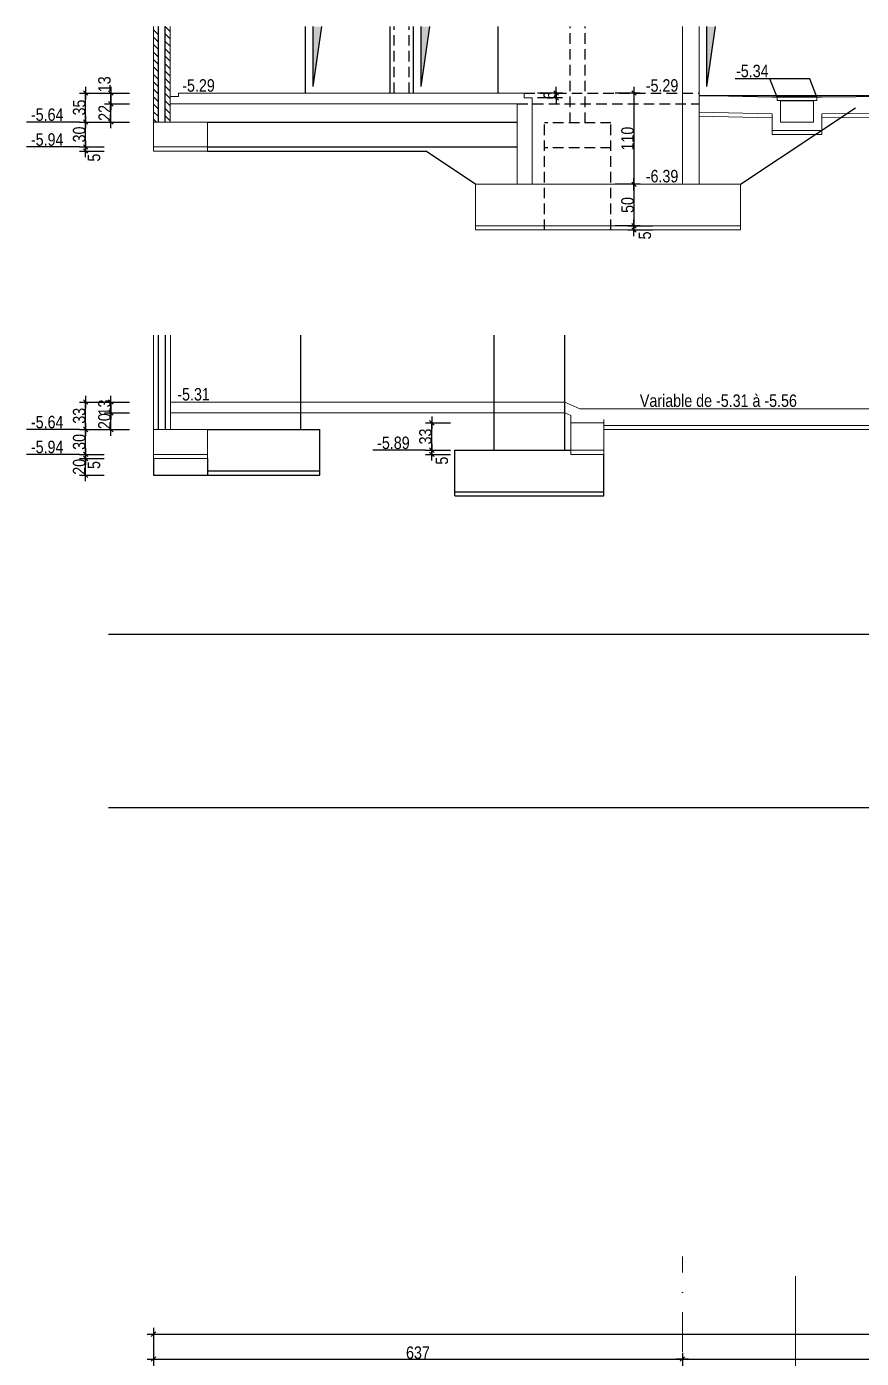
# Model space of a CAD drawing. Header units: centimetres. Extents: x -4990 to 114398, y -61489 to -12305.
# Drawn here: x 65094 to 66099, y -18215 to -16610 of the extents above; entities that cross this region are included whole.
import ezdxf

# ---------------------------------------------------------------- set-up
doc = ezdxf.new("R2010")
doc.units = ezdxf.units.CM
doc.header["$LTSCALE"] = 0.5
doc.linetypes.add('CACHEX2', pattern=[19.05, 12.7, -6.35])
doc.linetypes.add('TIRETPT2', pattern=[12.7, 6.35, -3.175, 0, -3.175])
doc.layers.get('DEFPOINTS').update_dxf_attribs({"linetype": 'CONTINUOUS'})
for name, color, linetype in [('01_cote_gen', 4, 'CONTINUOUS'), ('01_linteaux', 2, 'CONTINUOUS'), ('01_poch_murs', 253, 'CONTINUOUS'), ('01_texte', 230, 'CONTINUOUS'), ('AA_COTES', 2, 'CONTINUOUS')]:
    doc.layers.add(name, color=color, linetype=linetype)
doc.layers.add('01_murs_coup', color=5, linetype='CONTINUOUS', lineweight=60)
doc.styles.add('ARIAL NA', font='ARIALN.TTF')
doc.styles.add('STYLE2', font='ARIALN.TTF')
doc.dimstyles.new('JB50', dxfattribs={"dimscale": 0.1, "dimtxt": 150, "dimasz": 15, "dimexe": 0.1, "dimexo": 0.1, "dimgap": 0.09, "dimtad": 1, "dimdec": 1, "dimdsep": 46, "dimtxsty": 'STYLE2', "dimblk1": 'BOND_G', "dimblk2": 'BOND_D', "dimsah": 1, "dimcen": 1.5, "dimdle": 0.01, "dimse1": 1, "dimse2": 1, "dimclrd": 4, "dimclre": 2, "dimclrt": 6, "dimazin": 2, "dimtfac": 2.333333, "dimtdec": 1, "dimtix": 1, "dimtmove": 2, "dimatfit": 3, "dimldrblk": 'BOND_G', "dimfxl": 1, "dimtolj": 1, "dimtzin": 0, "dimarcsym": 0})

# ---------------------------------------------------------------- blocks, each defined once
blk = doc.blocks.new('BOND_G')
at = {"layer": 'AA_COTES', "color": 0}
for p, q in [((0, -5), (0, 15)), ((5, 0), (-5, 0)), ((1.8, 1.8), (-1.8, -1.8))]:
    blk.add_line(p, q, dxfattribs=at)
blk = doc.blocks.new('BOND_D')
at = {"layer": 'AA_COTES', "color": 0}
for p, q in [((5, 0), (-5, 0)), ((-1.8, -1.8), (1.8, 1.8)), ((0, 5), (0, -15))]:
    blk.add_line(p, q, dxfattribs=at)
blk = doc.blocks.new('*D1303')
at = {"layer": '01_cote_gen', "color": 4, "lineweight": -2, "transparency": 16777216}
blk.add_line((65247.9, -18215.8), (65881.9, -18215.8), dxfattribs=at)
at = {"layer": 'DEFPOINTS', "color": 0, "transparency": 16777216}
for p in [(65883.4, -18215.8), (65246.4, -18365), (65883.4, -18477.3)]:
    blk.add_point(p, dxfattribs=at)
at = {"layer": '01_cote_gen', "color": 4, "lineweight": -2, "transparency": 16777216, "xscale": 1.5, "yscale": 1.5, "zscale": 1.5, "rotation": 180}
blk.add_blockref('BOND_G', (65246.4, -18215.8), dxfattribs=at)
at = {"layer": '01_cote_gen', "color": 4, "lineweight": -2, "transparency": 16777216, "xscale": 1.5, "yscale": 1.5, "zscale": 1.5}
blk.add_blockref('BOND_D', (65883.4, -18215.8), dxfattribs=at)
at = {"layer": '01_cote_gen', "color": 6, "transparency": 16777216, "insert": (65564.9, -18208.2), "char_height": 15, "attachment_point": 5, "style": 'STYLE2'}
blk.add_mtext('\\A1;637', dxfattribs=at)
blk = doc.blocks.new('*D1304')
at = {"layer": '01_cote_gen', "color": 4, "lineweight": -2, "transparency": 16777216}
blk.add_line((65884.9, -18215.8), (67506.4, -18215.8), dxfattribs=at)
at = {"layer": 'DEFPOINTS', "color": 0, "transparency": 16777216}
for p in [(67507.9, -18215.8), (65883.4, -18238.3), (67507.9, -18389.5)]:
    blk.add_point(p, dxfattribs=at)
at = {"layer": '01_cote_gen', "color": 4, "lineweight": -2, "transparency": 16777216, "xscale": 1.5, "yscale": 1.5, "zscale": 1.5, "rotation": 180}
blk.add_blockref('BOND_G', (65883.4, -18215.8), dxfattribs=at)
at = {"layer": '01_cote_gen', "color": 4, "lineweight": -2, "transparency": 16777216, "xscale": 1.5, "yscale": 1.5, "zscale": 1.5}
blk.add_blockref('BOND_D', (67507.9, -18215.8), dxfattribs=at)
at = {"layer": '01_cote_gen', "color": 6, "transparency": 16777216, "insert": (66695.7, -18208.2), "char_height": 15, "attachment_point": 5, "style": 'STYLE2'}
blk.add_mtext('\\A1;1624.5', dxfattribs=at)
blk = doc.blocks.new('*D1305')
at = {"layer": '01_cote_gen', "color": 4, "lineweight": -2, "transparency": 16777216}
blk.add_line((65247.9, -18185.8), (67506.4, -18185.8), dxfattribs=at)
at = {"layer": 'DEFPOINTS', "color": 0, "transparency": 16777216}
for p in [(67507.9, -18185.8), (65246.4, -18351.1), (67507.9, -18395.7)]:
    blk.add_point(p, dxfattribs=at)
at = {"layer": '01_cote_gen', "color": 4, "lineweight": -2, "transparency": 16777216, "xscale": 1.5, "yscale": 1.5, "zscale": 1.5, "rotation": 180}
blk.add_blockref('BOND_G', (65246.4, -18185.8), dxfattribs=at)
at = {"layer": '01_cote_gen', "color": 4, "lineweight": -2, "transparency": 16777216, "xscale": 1.5, "yscale": 1.5, "zscale": 1.5}
blk.add_blockref('BOND_D', (67507.9, -18185.8), dxfattribs=at)
at = {"layer": '01_cote_gen', "color": 6, "transparency": 16777216, "insert": (66377.1, -18178.1), "char_height": 15, "attachment_point": 5, "style": 'STYLE2'}
blk.add_mtext('\\A1;2261.5', dxfattribs=at)
blk = doc.blocks.new('*D1347')
at = {"layer": '01_cote_gen', "color": 4, "lineweight": -2, "transparency": 16777216}
blk.add_line((65164.7, -17124), (65164.7, -17097), dxfattribs=at)
at = {"layer": 'DEFPOINTS', "color": 0, "transparency": 16777216}
for p in [(65164.7, -17095.5), (65270.3, -17095.5), (65270.3, -17125.5)]:
    blk.add_point(p, dxfattribs=at)
at = {"layer": '01_cote_gen', "color": 4, "lineweight": -2, "transparency": 16777216, "xscale": 1.5, "yscale": 1.5, "zscale": 1.5}
for name, p, rotation in [('BOND_D', (65164.7, -17095.5), 90), ('BOND_G', (65164.7, -17125.5), 270)]:
    blk.add_blockref(name, p, dxfattribs=dict(at, rotation=rotation))
at = {"layer": '01_cote_gen', "color": 6, "transparency": 16777216, "insert": (65157, -17110.5), "char_height": 15, "attachment_point": 5, "rotation": 90, "style": 'STYLE2'}
blk.add_mtext('\\A1;30', dxfattribs=at)
blk = doc.blocks.new('*D1348')
at = {"layer": '01_cote_gen', "color": 4, "lineweight": -2, "transparency": 16777216}
for p, q in [((65195.1, -17061), (65195.1, -17059.5)), ((65195.1, -17062.5), (65195.1, -17075.5)), ((65195.1, -17077), (65195.1, -17078.5))]:
    blk.add_line(p, q, dxfattribs=at)
at = {"layer": 'DEFPOINTS', "color": 0, "transparency": 16777216}
for p in [(65195.1, -17075.5), (65353.1, -17062.5), (65353.1, -17075.5)]:
    blk.add_point(p, dxfattribs=at)
at = {"layer": '01_cote_gen', "color": 4, "lineweight": -2, "transparency": 16777216, "xscale": 1.5, "yscale": 1.5, "zscale": 1.5}
for name, p, rotation in [('BOND_G', (65195.1, -17062.5), 270), ('BOND_D', (65195.1, -17075.5), 90)]:
    blk.add_blockref(name, p, dxfattribs=dict(at, rotation=rotation))
at = {"layer": '01_cote_gen', "color": 6, "transparency": 16777216, "insert": (65187.4, -17069), "char_height": 15, "attachment_point": 5, "rotation": 90, "style": 'STYLE2'}
blk.add_mtext('\\A1;13', dxfattribs=at)
blk = doc.blocks.new('*D1349')
at = {"layer": '01_cote_gen', "color": 4, "lineweight": -2, "transparency": 16777216}
blk.add_line((65195.1, -17094), (65195.1, -17077), dxfattribs=at)
at = {"layer": 'DEFPOINTS', "color": 0, "transparency": 16777216}
for p in [(65195.1, -17075.5), (65319.5, -17075.5), (65319.5, -17095.5)]:
    blk.add_point(p, dxfattribs=at)
at = {"layer": '01_cote_gen', "color": 4, "lineweight": -2, "transparency": 16777216, "xscale": 1.5, "yscale": 1.5, "zscale": 1.5}
for name, p, rotation in [('BOND_D', (65195.1, -17075.5), 90), ('BOND_G', (65195.1, -17095.5), 270)]:
    blk.add_blockref(name, p, dxfattribs=dict(at, rotation=rotation))
at = {"layer": '01_cote_gen', "color": 6, "transparency": 16777216, "insert": (65187.4, -17085.5), "char_height": 15, "attachment_point": 5, "rotation": 90, "style": 'STYLE2'}
blk.add_mtext('\\A1;20', dxfattribs=at)
blk = doc.blocks.new('*D1350')
at = {"layer": '01_cote_gen', "color": 4, "lineweight": -2, "transparency": 16777216}
blk.add_line((65164.7, -17094), (65164.7, -17064), dxfattribs=at)
at = {"layer": 'DEFPOINTS', "color": 0, "transparency": 16777216}
for p in [(65164.7, -17062.5), (65217.6, -17062.5), (65217.6, -17095.5)]:
    blk.add_point(p, dxfattribs=at)
at = {"layer": '01_cote_gen', "color": 4, "lineweight": -2, "transparency": 16777216, "xscale": 1.5, "yscale": 1.5, "zscale": 1.5}
for name, p, rotation in [('BOND_D', (65164.7, -17062.5), 90), ('BOND_G', (65164.7, -17095.5), 270)]:
    blk.add_blockref(name, p, dxfattribs=dict(at, rotation=rotation))
at = {"layer": '01_cote_gen', "color": 6, "transparency": 16777216, "insert": (65157, -17079), "char_height": 15, "attachment_point": 5, "rotation": 90, "style": 'STYLE2'}
blk.add_mtext('\\A1;33', dxfattribs=at)
blk = doc.blocks.new('*D1351')
at = {"layer": '01_cote_gen', "color": 4, "lineweight": -2, "transparency": 16777216}
blk.add_line((65164.7, -17129), (65164.7, -17127), dxfattribs=at)
at = {"layer": 'DEFPOINTS', "color": 0, "transparency": 16777216}
for p in [(65164.7, -17125.5), (65258.3, -17125.5), (65258.3, -17130.5)]:
    blk.add_point(p, dxfattribs=at)
at = {"layer": '01_cote_gen', "color": 4, "lineweight": -2, "transparency": 16777216, "xscale": 1.5, "yscale": 1.5, "zscale": 1.5}
for name, p, rotation in [('BOND_D', (65164.7, -17125.5), 90), ('BOND_G', (65164.7, -17130.5), 270)]:
    blk.add_blockref(name, p, dxfattribs=dict(at, rotation=rotation))
at = {"layer": '01_cote_gen', "color": 6, "transparency": 16777216, "insert": (65174.8, -17138.4), "char_height": 15, "attachment_point": 5, "rotation": 90, "style": 'STYLE2'}
blk.add_mtext('\\A1;5', dxfattribs=at)
blk = doc.blocks.new('*D1352')
at = {"layer": '01_cote_gen', "color": 4, "lineweight": -2, "transparency": 16777216}
blk.add_line((65164.7, -17149), (65164.7, -17132), dxfattribs=at)
at = {"layer": 'DEFPOINTS', "color": 0, "transparency": 16777216}
for p in [(65164.7, -17130.5), (65246.4, -17130.5), (65246.4, -17150.5)]:
    blk.add_point(p, dxfattribs=at)
at = {"layer": '01_cote_gen', "color": 4, "lineweight": -2, "transparency": 16777216, "xscale": 1.5, "yscale": 1.5, "zscale": 1.5}
for name, p, rotation in [('BOND_D', (65164.7, -17130.5), 90), ('BOND_G', (65164.7, -17150.5), 270)]:
    blk.add_blockref(name, p, dxfattribs=dict(at, rotation=rotation))
at = {"layer": '01_cote_gen', "color": 6, "transparency": 16777216, "insert": (65157, -17140.5), "char_height": 15, "attachment_point": 5, "rotation": 90, "style": 'STYLE2'}
blk.add_mtext('\\A1;20', dxfattribs=at)
blk = doc.blocks.new('*D1353')
at = {"layer": '01_cote_gen', "color": 4, "lineweight": -2, "transparency": 16777216}
blk.add_line((65581.6, -17119), (65581.6, -17089), dxfattribs=at)
at = {"layer": 'DEFPOINTS', "color": 0, "transparency": 16777216}
for p in [(65581.6, -17087.5), (65652.3, -17087.5), (65654.6, -17120.5)]:
    blk.add_point(p, dxfattribs=at)
at = {"layer": '01_cote_gen', "color": 4, "lineweight": -2, "transparency": 16777216, "xscale": 1.5, "yscale": 1.5, "zscale": 1.5}
for name, p, rotation in [('BOND_D', (65581.6, -17087.5), 90), ('BOND_G', (65581.6, -17120.5), 270)]:
    blk.add_blockref(name, p, dxfattribs=dict(at, rotation=rotation))
at = {"layer": '01_cote_gen', "color": 6, "transparency": 16777216, "insert": (65574, -17104), "char_height": 15, "attachment_point": 5, "rotation": 90, "style": 'STYLE2'}
blk.add_mtext('\\A1;33', dxfattribs=at)
blk = doc.blocks.new('*D1354')
at = {"layer": '01_cote_gen', "color": 4, "lineweight": -2, "transparency": 16777216}
blk.add_line((65581.6, -17124), (65581.6, -17122), dxfattribs=at)
at = {"layer": 'DEFPOINTS', "color": 0, "transparency": 16777216}
for p in [(65581.6, -17120.5), (65640.4, -17120.5), (65640.4, -17125.5)]:
    blk.add_point(p, dxfattribs=at)
at = {"layer": '01_cote_gen', "color": 4, "lineweight": -2, "transparency": 16777216, "xscale": 1.5, "yscale": 1.5, "zscale": 1.5}
for name, p, rotation in [('BOND_D', (65581.6, -17120.5), 90), ('BOND_G', (65581.6, -17125.5), 270)]:
    blk.add_blockref(name, p, dxfattribs=dict(at, rotation=rotation))
at = {"layer": '01_cote_gen', "color": 6, "transparency": 16777216, "insert": (65593.7, -17133.1), "char_height": 15, "attachment_point": 5, "rotation": 90, "style": 'STYLE2'}
blk.add_mtext('\\A1;5', dxfattribs=at)
blk = doc.blocks.new('*D1368')
at = {"layer": '01_cote_gen', "color": 4, "lineweight": -2, "transparency": 16777216}
blk.add_line((65164.7, -16753.5), (65164.7, -16726.5), dxfattribs=at)
at = {"layer": 'DEFPOINTS', "color": 0, "transparency": 16777216}
for p in [(65164.7, -16725), (65217.6, -16725), (65187.2, -16755)]:
    blk.add_point(p, dxfattribs=at)
at = {"layer": '01_cote_gen', "color": 4, "lineweight": -2, "transparency": 16777216, "xscale": 1.5, "yscale": 1.5, "zscale": 1.5}
for name, p, rotation in [('BOND_D', (65164.7, -16725), 90), ('BOND_G', (65164.7, -16755), 270)]:
    blk.add_blockref(name, p, dxfattribs=dict(at, rotation=rotation))
at = {"layer": '01_cote_gen', "color": 6, "transparency": 16777216, "insert": (65157, -16740), "char_height": 15, "attachment_point": 5, "rotation": 90, "style": 'STYLE2'}
blk.add_mtext('\\A1;30', dxfattribs=at)
blk = doc.blocks.new('*D1369')
at = {"layer": '01_cote_gen', "color": 4, "lineweight": -2, "transparency": 16777216}
blk.add_line((65195.1, -16723.5), (65195.1, -16704.5), dxfattribs=at)
at = {"layer": 'DEFPOINTS', "color": 0, "transparency": 16777216}
for p in [(65195.1, -16703), (65319.5, -16703), (65217.6, -16725)]:
    blk.add_point(p, dxfattribs=at)
at = {"layer": '01_cote_gen', "color": 4, "lineweight": -2, "transparency": 16777216, "xscale": 1.5, "yscale": 1.5, "zscale": 1.5}
for name, p, rotation in [('BOND_D', (65195.1, -16703), 90), ('BOND_G', (65195.1, -16725), 270)]:
    blk.add_blockref(name, p, dxfattribs=dict(at, rotation=rotation))
at = {"layer": '01_cote_gen', "color": 6, "transparency": 16777216, "insert": (65187.6, -16714), "char_height": 15, "attachment_point": 5, "rotation": 90, "style": 'STYLE2'}
blk.add_mtext('\\A1;22', dxfattribs=at)
blk = doc.blocks.new('*D1370')
at = {"layer": '01_cote_gen', "color": 4, "lineweight": -2, "transparency": 16777216}
blk.add_line((65164.7, -16723.5), (65164.7, -16691.5), dxfattribs=at)
at = {"layer": 'DEFPOINTS', "color": 0, "transparency": 16777216}
for p in [(65164.7, -16690), (65217.6, -16690), (65217.6, -16725)]:
    blk.add_point(p, dxfattribs=at)
at = {"layer": '01_cote_gen', "color": 4, "lineweight": -2, "transparency": 16777216, "xscale": 1.5, "yscale": 1.5, "zscale": 1.5}
for name, p, rotation in [('BOND_D', (65164.7, -16690), 90), ('BOND_G', (65164.7, -16725), 270)]:
    blk.add_blockref(name, p, dxfattribs=dict(at, rotation=rotation))
at = {"layer": '01_cote_gen', "color": 6, "transparency": 16777216, "insert": (65157, -16707.5), "char_height": 15, "attachment_point": 5, "rotation": 90, "style": 'STYLE2'}
blk.add_mtext('\\A1;35', dxfattribs=at)
blk = doc.blocks.new('*D1371')
at = {"layer": '01_cote_gen', "color": 4, "lineweight": -2, "transparency": 16777216}
blk.add_line((65164.7, -16758.5), (65164.7, -16756.5), dxfattribs=at)
at = {"layer": 'DEFPOINTS', "color": 0, "transparency": 16777216}
for p in [(65164.7, -16755), (65187.2, -16755), (65187.2, -16760)]:
    blk.add_point(p, dxfattribs=at)
at = {"layer": '01_cote_gen', "color": 4, "lineweight": -2, "transparency": 16777216, "xscale": 1.5, "yscale": 1.5, "zscale": 1.5}
for name, p, rotation in [('BOND_D', (65164.7, -16755), 90), ('BOND_G', (65164.7, -16760), 270)]:
    blk.add_blockref(name, p, dxfattribs=dict(at, rotation=rotation))
at = {"layer": '01_cote_gen', "color": 6, "transparency": 16777216, "insert": (65174.8, -16767.9), "char_height": 15, "attachment_point": 5, "rotation": 90, "style": 'STYLE2'}
blk.add_mtext('\\A1;5', dxfattribs=at)
blk = doc.blocks.new('*D1372')
at = {"layer": '01_cote_gen', "color": 4, "lineweight": -2, "transparency": 16777216}
blk.add_line((65195.1, -16701.5), (65195.1, -16691.5), dxfattribs=at)
at = {"layer": 'DEFPOINTS', "color": 0, "transparency": 16777216}
for p in [(65195.1, -16690), (65217.6, -16690), (65212, -16703)]:
    blk.add_point(p, dxfattribs=at)
at = {"layer": '01_cote_gen', "color": 4, "lineweight": -2, "transparency": 16777216, "xscale": 1.5, "yscale": 1.5, "zscale": 1.5}
for name, p, rotation in [('BOND_D', (65195.1, -16690), 90), ('BOND_G', (65195.1, -16703), 270)]:
    blk.add_blockref(name, p, dxfattribs=dict(at, rotation=rotation))
at = {"layer": '01_cote_gen', "color": 6, "transparency": 16777216, "insert": (65187.4, -16679.5), "char_height": 15, "attachment_point": 5, "rotation": 90, "style": 'STYLE2'}
blk.add_mtext('\\A1;13', dxfattribs=at)
blk = doc.blocks.new('*D1373')
at = {"layer": '01_cote_gen', "color": 4, "lineweight": -2, "transparency": 16777216}
for p, q in [((65731.4, -16688.5), (65731.4, -16687)), ((65731.4, -16696), (65731.4, -16690)), ((65731.4, -16697.5), (65731.4, -16699))]:
    blk.add_line(p, q, dxfattribs=at)
at = {"layer": 'DEFPOINTS', "color": 0, "transparency": 16777216}
for p in [(65677.6, -16690), (65731.4, -16690), (65669, -16696)]:
    blk.add_point(p, dxfattribs=at)
at = {"layer": '01_cote_gen', "color": 4, "lineweight": -2, "transparency": 16777216, "xscale": 1.5, "yscale": 1.5, "zscale": 1.5}
for name, p, rotation in [('BOND_D', (65731.4, -16690), 270), ('BOND_G', (65731.4, -16696), 90)]:
    blk.add_blockref(name, p, dxfattribs=dict(at, rotation=rotation))
at = {"layer": '01_cote_gen', "color": 6, "transparency": 16777216, "insert": (65723.7, -16693), "char_height": 15, "attachment_point": 5, "rotation": 90, "style": 'STYLE2'}
blk.add_mtext('\\A1;6', dxfattribs=at)
blk = doc.blocks.new('*D1374')
at = {"layer": '01_cote_gen', "color": 4, "lineweight": -2, "transparency": 16777216}
blk.add_line((65825.1, -16691.5), (65825.1, -16798.5), dxfattribs=at)
at = {"layer": 'DEFPOINTS', "color": 0, "transparency": 16777216}
for p in [(65800, -16690), (65806.5, -16800), (65825.1, -16800)]:
    blk.add_point(p, dxfattribs=at)
at = {"layer": '01_cote_gen', "color": 4, "lineweight": -2, "transparency": 16777216, "xscale": 1.5, "yscale": 1.5, "zscale": 1.5}
for name, p, rotation in [('BOND_G', (65825.1, -16690), 90), ('BOND_D', (65825.1, -16800), 270)]:
    blk.add_blockref(name, p, dxfattribs=dict(at, rotation=rotation))
at = {"layer": '01_cote_gen', "color": 6, "transparency": 16777216, "insert": (65817.4, -16745), "char_height": 15, "attachment_point": 5, "rotation": 90, "style": 'STYLE2'}
blk.add_mtext('\\A1;110', dxfattribs=at)
blk = doc.blocks.new('*D1375')
at = {"layer": '01_cote_gen', "color": 4, "lineweight": -2, "transparency": 16777216}
blk.add_line((65825.1, -16801.5), (65825.1, -16848.5), dxfattribs=at)
at = {"layer": 'DEFPOINTS', "color": 0, "transparency": 16777216}
for p in [(65811.7, -16800), (65811.7, -16850), (65825.1, -16850)]:
    blk.add_point(p, dxfattribs=at)
at = {"layer": '01_cote_gen', "color": 4, "lineweight": -2, "transparency": 16777216, "xscale": 1.5, "yscale": 1.5, "zscale": 1.5}
for name, p, rotation in [('BOND_G', (65825.1, -16800), 90), ('BOND_D', (65825.1, -16850), 270)]:
    blk.add_blockref(name, p, dxfattribs=dict(at, rotation=rotation))
at = {"layer": '01_cote_gen', "color": 6, "transparency": 16777216, "insert": (65817.4, -16825), "char_height": 15, "attachment_point": 5, "rotation": 90, "style": 'STYLE2'}
blk.add_mtext('\\A1;50', dxfattribs=at)
blk = doc.blocks.new('*D1376')
at = {"layer": '01_cote_gen', "color": 4, "lineweight": -2, "transparency": 16777216}
blk.add_line((65825.1, -16853.5), (65825.1, -16851.5), dxfattribs=at)
at = {"layer": 'DEFPOINTS', "color": 0, "transparency": 16777216}
for p in [(65825.1, -16850), (65844.5, -16850), (65844.5, -16855)]:
    blk.add_point(p, dxfattribs=at)
at = {"layer": '01_cote_gen', "color": 4, "lineweight": -2, "transparency": 16777216, "xscale": 1.5, "yscale": 1.5, "zscale": 1.5}
for name, p, rotation in [('BOND_D', (65825.1, -16850), 90), ('BOND_G', (65825.1, -16855), 270)]:
    blk.add_blockref(name, p, dxfattribs=dict(at, rotation=rotation))
at = {"layer": '01_cote_gen', "color": 6, "transparency": 16777216, "insert": (65838.2, -16861.7), "char_height": 15, "attachment_point": 5, "rotation": 90, "style": 'STYLE2'}
blk.add_mtext('\\A1;5', dxfattribs=at)

msp = doc.modelspace()

# ---------------------------------------------------------------- hatches: boundary and pattern name
at = {"layer": '01_poch_murs'}
h = msp.add_hatch(dxfattribs=at)
h.set_pattern_fill('ANSI31', color=256, scale=2, angle=-90)
h.set_pattern_definition([(315, (0, 1180.982), (4.49012806, 4.49012806), [])])
h.paths.add_polyline_path([(65252.402, -16610.018), (65246.402, -16610.018), (65246.402, -16725.018), (65252.402, -16725.018)])
h.paths.add_polyline_path([(65266.402, -16610.018), (65260.402, -16610.018), (65260.402, -16725.018), (65266.402, -16725.018)])

# ---------------------------------------------------------------- linework, layer by layer
at = {"layer": '01_cote_gen'}
for p, q in [((65192.391, -17342.001), (67426.312, -17342.001)), ((65192.391, -17551.001), (67426.312, -17551.001))]:
    msp.add_line(p, q, dxfattribs=at)
at = {"layer": '01_linteaux'}
for p, q in [((65252.402, -16725.018), (65252.402, -16610.018)), ((65260.402, -16725.018), (65260.402, -16610.018)), ((65429.401, -16690.018), (65429.401, -16610.018)), ((65531.401, -16690.018), (65531.401, -16610.018)), ((65559.401, -16690.018), (65559.401, -16610.018)), ((65661.401, -16690.018), (65661.401, -16610.018)), ((65903.407, -16693.018), (66296.405, -16693.018)), ((66045.403, -16695.018), (65997.403, -16695.018)), ((66001.403, -16699.018), (66041.403, -16699.018)), ((65953.407, -16800.018), (66091.903, -16707.688)), ((65311.402, -16725.018), (65684.407, -16725.018)), ((65311.402, -16755.018), (65684.407, -16755.018)), ((65311.402, -16760.018), (65574.407, -16760.018)), ((65634.407, -16800.018), (65574.407, -16760.018)), ((65252.397, -17095.531), (65252.397, -16982.051)), ((65260.717, -17095.531), (65260.717, -16982.051)), ((65423.728, -17095.531), (65423.728, -16982.051)), ((65656.724, -17120.531), (65656.724, -16982.051)), ((65741.72, -17120.531), (65741.72, -16982.051)), ((65311.397, -17095.531), (65446.717, -17095.531)), ((65446.717, -17150.531), (65446.717, -17095.531)), ((65609.222, -17175.531), (65609.222, -17120.531)), ((65609.222, -17120.531), (65748.903, -17120.531)), ((65246.397, -17130.531), (65246.397, -17150.531)), ((65311.397, -17130.531), (65311.397, -17150.531)), ((65788.903, -17175.531), (65788.903, -17125.531)), ((65246.397, -17150.531), (65446.717, -17150.531)), ((65311.397, -17145.531), (65446.717, -17145.531)), ((65609.222, -17170.531), (65788.903, -17170.531)), ((65609.222, -17175.531), (65788.903, -17175.531))]:
    msp.add_line(p, q, dxfattribs=at)
at = {"layer": '01_linteaux', "linetype": 'CACHEX2', "ltscale": 2}
for p, q in [((65536.401, -16690.018), (65536.401, -16610.018)), ((65554.401, -16690.018), (65554.401, -16610.018)), ((65748.401, -16726.018), (65748.401, -16610.018)), ((65766.401, -16726.018), (65766.401, -16610.018)), ((65692.907, -16690.018), (65903.407, -16690.018)), ((65684.407, -16703.018), (65903.407, -16703.018)), ((65717.401, -16855.018), (65717.401, -16726.018)), ((65797.386, -16726.018), (65717.401, -16726.018)), ((65797.386, -16855.018), (65797.386, -16726.018)), ((65797.386, -16756.018), (65717.401, -16756.018))]:
    msp.add_line(p, q, dxfattribs=at)
at = {"layer": '01_murs_coup', "linetype": 'Continuous', "lineweight": 0}
for p, q in [((65246.402, -16760.018), (65246.402, -16610.018)), ((65266.402, -16725.018), (65266.402, -16610.018)), ((65883.407, -16800.018), (65883.407, -16610.018)), ((65903.407, -16800.018), (65903.407, -16610.018)), ((65276.402, -16690.018), (65692.907, -16690.018)), ((65276.402, -16694.018), (65276.402, -16690.018)), ((65692.907, -16696.018), (65692.907, -16690.018)), ((65266.402, -16694.018), (65276.402, -16694.018)), ((65266.402, -16703.018), (65684.407, -16703.018)), ((65684.407, -16800.018), (65684.407, -16703.018)), ((65692.907, -16696.018), (65702.407, -16696.018)), ((65702.407, -16800.018), (65702.407, -16696.018)), ((65991.403, -16695.018), (65903.407, -16693.018)), ((65991.403, -16695.018), (65997.403, -16695.018)), ((65997.403, -16699.018), (65997.403, -16695.018)), ((65997.403, -16699.018), (66001.403, -16699.018)), ((66001.403, -16725.018), (66001.403, -16699.018)), ((66041.403, -16725.018), (66041.403, -16699.018)), ((66041.403, -16699.018), (66045.403, -16699.018)), ((66045.403, -16699.018), (66045.403, -16695.018)), ((66045.403, -16695.018), (66051.403, -16695.018)), ((66051.403, -16695.018), (66296.405, -16693.018)), ((65991.403, -16715.023), (65903.407, -16713.023)), ((65991.403, -16720.025), (65903.407, -16718.025)), ((65991.403, -16740.018), (65991.403, -16715.023)), ((66051.403, -16715.019), (66238.903, -16713.488)), ((66051.403, -16740.018), (66051.403, -16715.019)), ((66051.403, -16720.019), (66238.903, -16718.489)), ((65246.402, -16725.018), (65311.402, -16725.018)), ((65311.402, -16760.018), (65311.402, -16725.018)), ((66051.403, -16735.018), (65991.403, -16735.018)), ((66041.403, -16725.018), (66001.403, -16725.018)), ((65246.402, -16755.018), (65311.402, -16755.018)), ((66051.403, -16740.018), (65991.403, -16740.018)), ((65246.402, -16760.018), (65311.402, -16760.018)), ((65634.407, -16800.018), (65953.407, -16800.018)), ((65634.407, -16855.018), (65634.407, -16800.018)), ((65953.407, -16855.018), (65953.407, -16800.018)), ((65634.407, -16850.018), (65953.407, -16850.018)), ((65634.407, -16855.018), (65953.407, -16855.018)), ((65246.397, -17130.531), (65246.397, -16982.051)), ((65266.717, -17095.531), (65266.717, -16982.051)), ((65266.717, -17062.531), (65741.72, -17062.531)), ((65266.717, -17075.531), (65741.72, -17075.531)), ((65741.72, -17062.531), (65759.72, -17070.531)), ((65741.72, -17075.531), (65748.903, -17078.724)), ((66266.405, -17070.531), (65759.72, -17070.531)), ((65748.903, -17087.531), (65748.903, -17078.724)), ((65748.903, -17125.531), (65748.903, -17087.531)), ((65748.903, -17087.531), (65788.903, -17087.531)), ((65788.903, -17087.531), (65788.903, -17083.531)), ((65788.903, -17125.531), (65788.903, -17087.531)), ((65788.903, -17090.531), (66238.903, -17090.531)), ((65246.397, -17095.531), (65311.397, -17095.531)), ((65311.397, -17130.531), (65311.397, -17095.531)), ((65788.903, -17095.531), (66238.903, -17095.531)), ((65748.903, -17120.531), (65788.903, -17120.531)), ((65246.397, -17125.531), (65311.397, -17125.531)), ((65246.397, -17130.531), (65311.397, -17130.531)), ((65748.903, -17125.531), (65788.903, -17125.531)), ((66019.748, -18116.064), (66019.748, -21581.132))]:
    msp.add_line(p, q, dxfattribs=at)
at = {"layer": '01_murs_coup', "linetype": 'TIRETPT2', "lineweight": 0, "ltscale": 15}
msp.add_line((65883.407, -19541.865), (65883.407, -18092.334), dxfattribs=at)
at = {"layer": '01_poch_murs'}
for p, q in [((65438.842, -16682.117), (65438.842, -16610.018)), ((65438.842, -16682.117), (65449.083, -16610.018)), ((65568.842, -16682.117), (65568.842, -16610.018)), ((65568.842, -16682.117), (65579.083, -16610.018)), ((65912.848, -16682.117), (65912.848, -16610.018)), ((65912.848, -16682.117), (65923.089, -16610.018))]:
    msp.add_line(p, q, dxfattribs=at)
for points in [[(65438.842, -16610.018), (65438.842, -16682.117), (65449.083, -16610.018)], [(65568.842, -16610.018), (65568.842, -16682.117), (65579.083, -16610.018)], [(65912.848, -16610.018), (65912.848, -16682.117), (65923.089, -16610.018)]]:
    msp.add_solid(points, dxfattribs=at)
at = {"layer": '01_texte'}
for p, q in [((66036.839, -16672.784), (65947.119, -16672.784)), ((65997.403, -16695.018), (65988.839, -16672.784)), ((66045.403, -16695.018), (66036.839, -16672.784)), ((65157.196, -16725.018), (65093.66, -16725.018)), ((65157.196, -16755.018), (65093.66, -16755.018)), ((65157.196, -17095.531), (65093.66, -17095.531)), ((65574.149, -17120.531), (65510.614, -17120.531)), ((65157.196, -17125.531), (65093.66, -17125.531))]:
    msp.add_line(p, q, dxfattribs=at)

# ---------------------------------------------------------------- texts
at = {"layer": '01_texte', "style": 'ARIAL NA'}
for s, p in [('-5.34', (65948.035, -16670.991)), ('-5.29', (65281.074, -16688.42)), ('-5.29', (65839.326, -16688.42)), ('-5.64', (65098.812, -16723.563)), ('-5.94', (65098.812, -16753.563)), ('-6.39', (65839.326, -16797.708)), ('-5.31', (65275.096, -17060.572)), ('Variable de -5.31 à -5.56', (65832.193, -17068.269)), ('-5.64', (65098.812, -17094.076)), ('-5.94', (65098.812, -17124.076)), ('-5.89', (65515.765, -17119.076))]:
    msp.add_text(s, height=15, dxfattribs=at).set_placement(p)

# ---------------------------------------------------------------- dimensions: what is measured, and where the dimension line sits
at = {"layer": '01_cote_gen'}
for base, p1, p2, picture, middle in [((65195.096, -16690.018), (65211.975, -16703.018), (65217.596, -16690.018), '*D1372', (65187.428, -16679.486)), ((65164.696, -16755.018), (65187.196, -16760.018), (65187.196, -16755.018), '*D1371', (65174.841, -16767.936)), ((65825.103, -16850.018), (65844.534, -16855.018), (65844.534, -16850.018), '*D1376', (65838.21, -16861.703)), ((65164.696, -17125.531), (65258.332, -17130.531), (65258.332, -17125.531), '*D1351', (65174.841, -17138.449)), ((65581.649, -17120.531), (65640.419, -17125.531), (65640.419, -17120.531), '*D1354', (65593.671, -17133.124))]:
    dim = msp.add_linear_dim(base=base, p1=p1, p2=p2, angle=90, dimstyle='JB50', dxfattribs=at)
    dim.commit()
    dim.dimension.update_dxf_attribs({"geometry": picture, "text_midpoint": middle, "dimtype": 160})
for base, p1, p2, picture, middle in [((65164.696, -16690.018), (65217.596, -16725.018), (65217.596, -16690.018), '*D1370', (65157.029, -16707.518)), ((65731.385, -16690.018), (65668.958, -16696.018), (65677.556, -16690.018), '*D1373', (65723.717, -16693.018)), ((65825.103, -16800.018), (65800.044, -16690.018), (65806.46, -16800.018), '*D1374', (65817.436, -16745.018)), ((65195.096, -16703.018), (65217.596, -16725.018), (65319.496, -16703.018), '*D1369', (65187.556, -16714.018)), ((65164.696, -16725.018), (65187.196, -16755.018), (65217.596, -16725.018), '*D1368', (65157.029, -16740.018)), ((65825.103, -16850.018), (65811.712, -16800.018), (65811.712, -16850.018), '*D1375', (65817.436, -16825.018)), ((65164.696, -17062.531), (65217.596, -17095.531), (65217.596, -17062.531), '*D1350', (65157.029, -17079.031)), ((65195.096, -17075.531), (65353.096, -17062.531), (65353.096, -17075.531), '*D1348', (65187.428, -17069.031)), ((65195.096, -17075.531), (65319.496, -17095.531), (65319.496, -17075.531), '*D1349', (65187.428, -17085.531)), ((65164.696, -17095.531), (65270.296, -17125.531), (65270.296, -17095.531), '*D1347', (65157.029, -17110.531)), ((65581.649, -17087.531), (65654.621, -17120.531), (65652.33, -17087.531), '*D1353', (65573.982, -17104.031)), ((65164.696, -17130.531), (65246.397, -17150.531), (65246.397, -17130.531), '*D1352', (65157.029, -17140.531))]:
    dim = msp.add_linear_dim(base=base, p1=p1, p2=p2, angle=90, dimstyle='JB50', dxfattribs=at)
    dim.commit()
    dim.dimension.update_dxf_attribs({"geometry": picture, "text_midpoint": middle})
for base, p1, p2, picture, middle in [((67507.896, -18185.784), (65246.395, -18351.15), (67507.896, -18395.662), '*D1305', (66377.145, -18178.116)), ((65883.407, -18215.84), (65246.395, -18365.003), (65883.407, -18477.317), '*D1303', (65564.901, -18208.172)), ((67507.896, -18215.84), (65883.407, -18238.34), (67507.896, -18389.511), '*D1304', (66695.652, -18208.172))]:
    dim = msp.add_linear_dim(base=base, p1=p1, p2=p2, dimstyle='JB50', dxfattribs=at)
    dim.commit()
    dim.dimension.update_dxf_attribs({"geometry": picture, "text_midpoint": middle})

doc.saveas('drawing.dxf')
